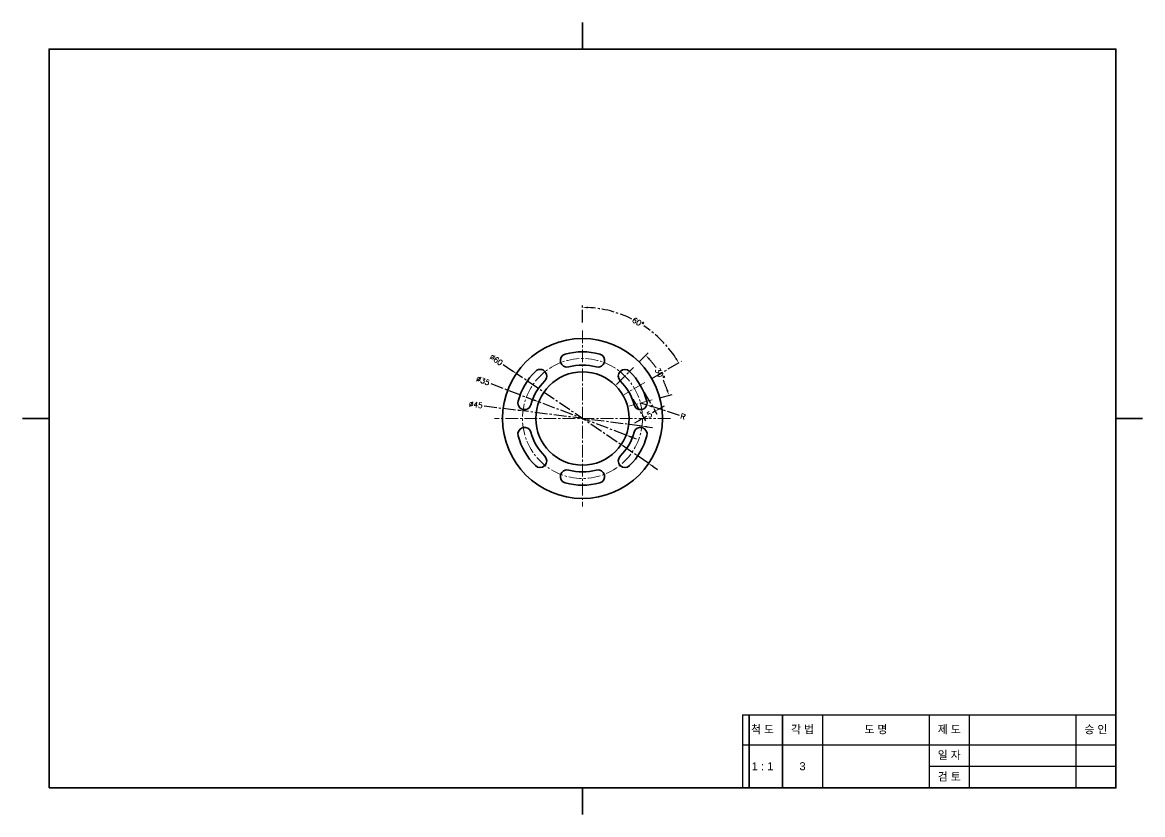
# Model space of a CAD drawing. Header units: millimetres. Extents: x 0 to 11420, y 0 to 297.
# Drawn here: x 7000 to 7420, y 0 to 297 of the extents above; entities that cross this region are included whole.
import ezdxf

# ---------------------------------------------------------------- set-up
doc = ezdxf.new("R2010")
doc.units = ezdxf.units.MM
doc.header["$LTSCALE"] = 0.25
doc.linetypes.add('CENTER2', pattern=[28.575, 19.05, -3.175, 3.175, -3.175])
for name, color, linetype, lineweight in [('1_윤곽선', 4, 'Continuous', 35), ('2_외형선', 7, 'Continuous', 35), ('4_중심선', 1, 'CENTER2', 18)]:
    doc.layers.add(name, color=color, linetype=linetype, lineweight=lineweight)
doc.styles.get("Standard").update_dxf_attribs({"font": 'arial.ttf'})
doc.styles.add('주석', font='romans.shx', dxfattribs={"height": 2, "bigfont": 'whgtxt.shx'})
doc.dimstyles.new('주석', dxfattribs={"dimscale": 0, "dimtxt": 2, "dimasz": 2, "dimexe": 1.25, "dimexo": 3, "dimtad": 0, "dimtxsty": '주석', "dimcen": 0, "dimclrd": 3, "dimclre": 3, "dimclrt": 3, "dimadec": 0, "dimazin": 0, "dimtfac": 1, "dimtmove": 0, "dimatfit": 3, "dimfxl": 5, "dimtfill": 1, "dimarcsym": 0})

# ---------------------------------------------------------------- blocks, each defined once
blk = doc.blocks.new('*T173')
at = {"layer": '1_윤곽선', "color": 0, "linetype": 'ByBlock', "lineweight": -2, "transparency": 16777216}
for p, q in [((0, 0), (140, 0)), ((0, 0), (0, -27.35)), ((140, 0), (140, -27.35)), ((0, -27.35), (140, -27.35))]:
    blk.add_line(p, q, dxfattribs=at)
at = {"layer": '1_윤곽선', "color": 3, "linetype": 'ByBlock', "lineweight": -2, "transparency": 16777216}
for p, q in [((15, 0), (15, -27.35)), ((30, 0), (30, -27.35)), ((70, 0), (70, -27.35)), ((85, 0), (85, -27.35)), ((125, 0), (125, -27.35)), ((0, -11.14), (140, -11.14)), ((70, -19.24), (140, -19.24))]:
    blk.add_line(p, q, dxfattribs=at)
at = {"layer": '1_윤곽선', "color": 2, "transparency": 16777216, "char_height": 3, "attachment_point": 5}
for s, insert, width in [('{\\fGulim|b0|i0|c129|p50;척 도}', (7.5, -5.57), 12), ('{\\fGulim|b0|i0|c129|p50;각 법}', (22.5, -5.57), 12), ('{\\fGulim|b0|i0|c129|p50;도 명}', (50, -5.57), 37), ('{\\fGulim|b0|i0|c129|p50;제 도}', (77.5, -5.57), 12), ('{\\fGulim|b0|i0|c129|p50;승 인}', (132.5, -5.57), 12), ('{\\fGulim|b0|i0|c129|p50;일 자}', (77.5, -15.19), 12), ('1 : 1', (7.5, -19.24), 12), ('3', (22.5, -19.24), 12), ('{\\fGulim|b0|i0|c129|p50;검 토}', (77.5, -23.29), 12)]:
    blk.add_mtext(s, dxfattribs=dict(at, insert=insert, width=width))
blk = doc.blocks.new('*D174')
at = {"layer": '4_중심선', "color": 3, "lineweight": -2, "transparency": 16777216}
for p, q in [((7180.27, 168.71), (7183.53, 166.49)), ((7234.81, 131.64), (7185.19, 165.36)), ((7236.47, 130.51), (7238.12, 129.39))]:
    blk.add_line(p, q, dxfattribs=at)
at = {"layer": '4_중심선', "color": 3, "transparency": 16777216}
for points in [[(7183.72, 166.76), (7183.35, 166.21), (7185.19, 165.36)], [(7236.65, 130.79), (7236.28, 130.24), (7234.81, 131.64)]]:
    blk.add_solid(points, dxfattribs=at)
at = {"layer": 'Defpoints', "color": 0, "transparency": 16777216}
for p in [(7185.19, 165.36), (7234.81, 131.64)]:
    blk.add_point(p, dxfattribs=at)
at = {"layer": '4_중심선', "color": 3, "transparency": 16777216, "insert": (7177.67, 170.48), "char_height": 2, "attachment_point": 5, "rotation": 325.7972, "style": '주석', "bg_fill": 3, "box_fill_scale": 1.1, "bg_fill_color": 256, "bg_fill_true_color": 13158600, "bg_fill_transparency": 0}
blk.add_mtext('∅60', dxfattribs=at)
blk = doc.blocks.new('*D175')
at = {"layer": '4_중심선', "color": 3, "lineweight": -2, "transparency": 16777216}
for p, q in [((7175.65, 161.56), (7191.77, 155.43)), ((7226.36, 142.28), (7193.64, 154.72)), ((7228.23, 141.57), (7230.1, 140.86))]:
    blk.add_line(p, q, dxfattribs=at)
at = {"layer": '4_중심선', "color": 3, "transparency": 16777216}
for points in [[(7191.89, 155.74), (7191.65, 155.12), (7193.64, 154.72)], [(7228.35, 141.88), (7228.11, 141.26), (7226.36, 142.28)]]:
    blk.add_solid(points, dxfattribs=at)
at = {"layer": 'Defpoints', "color": 0, "transparency": 16777216}
for p in [(7193.64, 154.72), (7226.36, 142.28)]:
    blk.add_point(p, dxfattribs=at)
at = {"layer": '4_중심선', "color": 3, "transparency": 16777216, "insert": (7172.71, 162.68), "char_height": 2, "attachment_point": 5, "rotation": 339.1828, "style": '주석', "bg_fill": 3, "box_fill_scale": 1.1, "bg_fill_color": 256, "bg_fill_true_color": 13158600, "bg_fill_transparency": 0}
blk.add_mtext('∅35', dxfattribs=at)
blk = doc.blocks.new('*D176')
at = {"layer": '4_중심선', "color": 3, "lineweight": -2, "transparency": 16777216}
for p, q in [((7173.11, 153.24), (7185.7, 151.62)), ((7232.32, 145.63), (7187.68, 151.37)), ((7234.3, 145.38), (7236.28, 145.12))]:
    blk.add_line(p, q, dxfattribs=at)
at = {"layer": '4_중심선', "color": 3, "transparency": 16777216}
for points in [[(7185.74, 151.95), (7185.66, 151.29), (7187.68, 151.37)], [(7234.34, 145.71), (7234.26, 145.05), (7232.32, 145.63)]]:
    blk.add_solid(points, dxfattribs=at)
at = {"layer": 'Defpoints', "color": 0, "transparency": 16777216}
for p in [(7187.68, 151.37), (7232.32, 145.63)]:
    blk.add_point(p, dxfattribs=at)
at = {"layer": '4_중심선', "color": 3, "transparency": 16777216, "insert": (7169.99, 153.64), "char_height": 2, "attachment_point": 5, "rotation": 352.6787, "style": '주석', "bg_fill": 3, "box_fill_scale": 1.1, "bg_fill_color": 256, "bg_fill_true_color": 13158600, "bg_fill_transparency": 0}
blk.add_mtext('∅45', dxfattribs=at)
blk = doc.blocks.new('*D177')
at = {"layer": '4_중심선', "color": 3, "lineweight": -2, "transparency": 16777216}
for p, q in [((7231.73, 154.32), (7234.12, 153.57)), ((7246.43, 149.68), (7236.02, 152.97))]:
    blk.add_line(p, q, dxfattribs=at)
at = {"layer": '4_중심선', "color": 3, "transparency": 16777216}
blk.add_solid([(7236.12, 153.29), (7235.92, 152.65), (7234.12, 153.57)], dxfattribs=at)
at = {"layer": 'Defpoints', "color": 0, "transparency": 16777216}
for p in [(7231.73, 154.32), (7234.12, 153.57)]:
    blk.add_point(p, dxfattribs=at)
at = {"layer": '4_중심선', "color": 3, "transparency": 16777216, "insert": (7247.66, 149.29), "char_height": 2, "attachment_point": 5, "rotation": 342.477, "style": '주석', "bg_fill": 3, "box_fill_scale": 1.1, "bg_fill_color": 256, "bg_fill_true_color": 13158600, "bg_fill_transparency": 0}
blk.add_mtext('R', dxfattribs=at)
blk = doc.blocks.new('*D178')
at = {"layer": '4_중심선', "color": 3, "lineweight": -2, "transparency": 16777216}
for p, q in [((7228.82, 155.9), (7233.57, 147.67)), ((7233.15, 158.4), (7237.9, 150.17)), ((7237.28, 151.26), (7236.23, 150.65)), ((7239.01, 152.26), (7240.74, 153.26)), ((7231.21, 147.76), (7229.48, 146.76)), ((7232.95, 148.76), (7233.99, 149.36))]:
    blk.add_line(p, q, dxfattribs=at)
at = {"layer": '4_중심선', "color": 3, "transparency": 16777216}
for points in [[(7238.84, 152.55), (7239.17, 151.97), (7237.28, 151.26)], [(7231.05, 148.05), (7231.38, 147.47), (7232.95, 148.76)]]:
    blk.add_solid(points, dxfattribs=at)
at = {"layer": 'Defpoints', "color": 0, "transparency": 16777216}
for p in [(7231.65, 161), (7227.32, 158.5)]:
    blk.add_point(p, dxfattribs=at)
at = {"layer": '4_중심선', "color": 3, "transparency": 16777216, "insert": (7235.11, 150.01), "char_height": 2, "attachment_point": 5, "rotation": 30, "style": '주석', "bg_fill": 3, "box_fill_scale": 1.1, "bg_fill_color": 256, "bg_fill_true_color": 13158600, "bg_fill_transparency": 0}
blk.add_mtext('5', dxfattribs=at)
at = {"layer": 'Defpoints', "color": 0, "transparency": 16777216}
blk.add_point((7237.28, 151.26), dxfattribs=at)
blk = doc.blocks.new('*D179')
at = {"layer": '4_중심선', "color": 3, "lineweight": -2, "transparency": 16777216}
for p, q in [((7231.21, 169.71), (7234.57, 173.07)), ((7238.98, 156.26), (7243.56, 157.49))]:
    blk.add_line(p, q, dxfattribs=at)
for start, end in [(34.4949, 41.5783), (18.4217, 25.5051)]:
    blk.add_arc((7210, 148.5), 33.5, start, end, dxfattribs=at)
at = {"layer": '4_중심선', "color": 3, "transparency": 16777216}
for points in [[(7234.81, 170.5), (7235.3, 170.96), (7233.68, 172.18)], [(7242.1, 159.18), (7241.46, 158.99), (7242.35, 157.17)]]:
    blk.add_solid(points, dxfattribs=at)
at = {"layer": 'Defpoints', "color": 0, "transparency": 16777216}
for p in [(7229.09, 167.59), (7222.73, 161.23), (7236.08, 155.49), (7227.39, 153.16)]:
    blk.add_point(p, dxfattribs=at)
at = {"layer": '4_중심선', "color": 3, "transparency": 16777216, "insert": (7239.01, 165.25), "char_height": 2, "attachment_point": 5, "rotation": 300, "style": '주석', "bg_fill": 3, "box_fill_scale": 1.1, "bg_fill_color": 256, "bg_fill_true_color": 13158600, "bg_fill_transparency": 0}
blk.add_mtext('30°', dxfattribs=at)
at = {"layer": 'Defpoints', "color": 0, "transparency": 16777216}
blk.add_point((7240.36, 162.66), dxfattribs=at)
blk = doc.blocks.new('*D180')
at = {"layer": '4_중심선', "color": 3, "lineweight": -2, "transparency": 16777216}
for p, q in [((7210, 184.5), (7210, 191.4)), ((7235.98, 163.5), (7247.15, 169.95))]:
    blk.add_line(p, q, dxfattribs=at)
for start, end in [(63.5481, 87.2482), (32.7518, 56.4519)]:
    blk.add_arc((7210, 148.5), 41.65, start, end, dxfattribs=at)
at = {"layer": '4_중심선', "color": 3, "transparency": 16777216}
for points in [[(7211.99, 189.77), (7212.01, 190.43), (7210, 190.15)], [(7245.31, 171.2), (7244.74, 170.86), (7246.07, 169.32)]]:
    blk.add_solid(points, dxfattribs=at)
at = {"layer": 'Defpoints', "color": 0, "transparency": 16777216}
for p in [(7210, 181.5), (7236.77, 180.4), (7233.38, 162), (7225.59, 157.5), (7210, 115.5)]:
    blk.add_point(p, dxfattribs=at)
at = {"layer": '4_중심선', "color": 3, "transparency": 16777216, "insert": (7230.82, 184.57), "char_height": 2, "attachment_point": 5, "rotation": 330, "style": '주석', "bg_fill": 3, "box_fill_scale": 1.1, "bg_fill_color": 256, "bg_fill_true_color": 13158600, "bg_fill_transparency": 0}
blk.add_mtext('60°', dxfattribs=at)

msp = doc.modelspace()

# ---------------------------------------------------------------- linework, layer by layer
at = {"layer": '1_윤곽선'}
for p, q in [((7210, 297), (7210, 287)), ((7000, 148.5), (7010, 148.5)), ((7420, 148.5), (7410, 148.5)), ((7210, 0), (7210, 10))]:
    msp.add_line(p, q, dxfattribs=at)
msp.add_lwpolyline([(7010, 10), (7410, 10), (7410, 287), (7010, 287)], close=True, dxfattribs=at)
at = {"layer": '2_외형선'}
for p, q in [((7272.5, 37.347), (7272.5, 10)), ((7285, 37.347), (7285, 10))]:
    msp.add_line(p, q, dxfattribs=at)
for points in [[(7216.47, 172.648, 0.1316525), (7203.53, 172.648, 1), (7204.824, 167.819, -0.1316525), (7215.176, 167.819, 1)], [(7192.322, 166.178, 0.1316525), (7185.852, 154.97, 1), (7190.681, 153.676, -0.1316525), (7195.858, 162.642, 1)], [(7234.148, 154.97, 0.1316525), (7227.678, 166.178, 1), (7224.142, 162.642, -0.1316525), (7229.319, 153.676, 1)], [(7185.852, 142.03, 0.1316525), (7192.322, 130.822, 1), (7195.858, 134.358, -0.1316525), (7190.681, 143.324, 1)], [(7227.678, 130.822, 0.1316525), (7234.148, 142.03, 1), (7229.319, 143.324, -0.1316525), (7224.142, 134.358, 1)], [(7203.53, 124.352, 0.1316525), (7216.47, 124.352, 1), (7215.176, 129.181, -0.1316525), (7204.824, 129.181, 1)]]:
    msp.add_lwpolyline(points, format="xyb", close=True, dxfattribs=at)
for radius in [30, 17.5]:
    msp.add_circle((7210, 148.5), radius, dxfattribs=at)
at = {"layer": '4_중심선'}
for p, q in [((7210, 181.5), (7210, 115.5)), ((7222.728, 161.228), (7229.092, 167.592)), ((7233.383, 162), (7225.588, 157.5)), ((7236.08, 155.488), (7227.387, 153.159)), ((7243, 148.5), (7177, 148.5))]:
    msp.add_line(p, q, dxfattribs=at)
msp.add_circle((7210, 148.5), 22.5, dxfattribs=at)

# ---------------------------------------------------------------- block references
msp.add_blockref('*T173', (7270, 37.347))

# ---------------------------------------------------------------- next in the draw order: dimensions: what is measured, and where the dimension line sits
dim = msp.add_diameter_dim_2p(p1=(7234.812, 131.636), p2=(7185.188, 165.364), dimstyle='주석', dxfattribs=at)
dim.commit()
dim.dimension.update_dxf_attribs({"geometry": '*D174', "text_midpoint": (7177.667, 170.476), "dimtype": 163})

# ---------------------------------------------------------------- next in the draw order: dimensions: what is measured, and where the dimension line sits
dim = msp.add_diameter_dim_2p(p1=(7226.358, 142.281), p2=(7193.642, 154.719), dimstyle='주석', dxfattribs=at)
dim.commit()
dim.dimension.update_dxf_attribs({"geometry": '*D175', "text_midpoint": (7172.711, 162.677), "dimtype": 163})

# ---------------------------------------------------------------- next in the draw order: dimensions: what is measured, and where the dimension line sits
dim = msp.add_diameter_dim_2p(p1=(7232.317, 145.633), p2=(7187.683, 151.367), dimstyle='주석', dxfattribs=at)
dim.commit()
dim.dimension.update_dxf_attribs({"geometry": '*D176', "text_midpoint": (7169.986, 153.641), "dimtype": 163})

# ---------------------------------------------------------------- next in the draw order: dimensions: what is measured, and where the dimension line sits
dim = msp.add_radius_dim(center=(7231.733, 154.323), mpoint=(7234.117, 153.571), text='R', dimstyle='주석', dxfattribs=at)
dim.commit()
dim.dimension.update_dxf_attribs({"geometry": '*D177', "text_midpoint": (7247.661, 149.294), "dimtype": 164})

# ---------------------------------------------------------------- next in the draw order: dimensions: what is measured, and where the dimension line sits
dim = msp.add_aligned_dim(p1=(7227.321, 158.5), p2=(7231.651, 161), distance=-11.25, dimstyle='주석', dxfattribs=at)
dim.commit()
dim.dimension.update_dxf_attribs({"geometry": '*D178', "text_midpoint": (7235.111, 150.007)})

# ---------------------------------------------------------------- next in the draw order: dimensions: what is measured, and where the dimension line sits
dim = msp.add_angular_dim_2l(base=(7240.357, 162.656), line1=((7236.08, 155.488), (7227.387, 153.159)), line2=((7222.728, 161.228), (7229.092, 167.592)), dimstyle='주석', override={"dimscale": 0}, dxfattribs=at)
dim.commit()
dim.dimension.update_dxf_attribs({"geometry": '*D179', "text_midpoint": (7239.008, 165.248)})

# ---------------------------------------------------------------- next in the draw order: dimensions: what is measured, and where the dimension line sits
dim = msp.add_angular_dim_2l(base=(7236.77, 180.403), line1=((7233.383, 162), (7225.588, 157.5)), line2=((7210, 181.5), (7210, 115.5)), dimstyle='주석', override={"dimscale": 0}, dxfattribs=at)
dim.commit()
dim.dimension.update_dxf_attribs({"geometry": '*D180', "text_midpoint": (7230.823, 184.567)})

doc.saveas('drawing.dxf')
